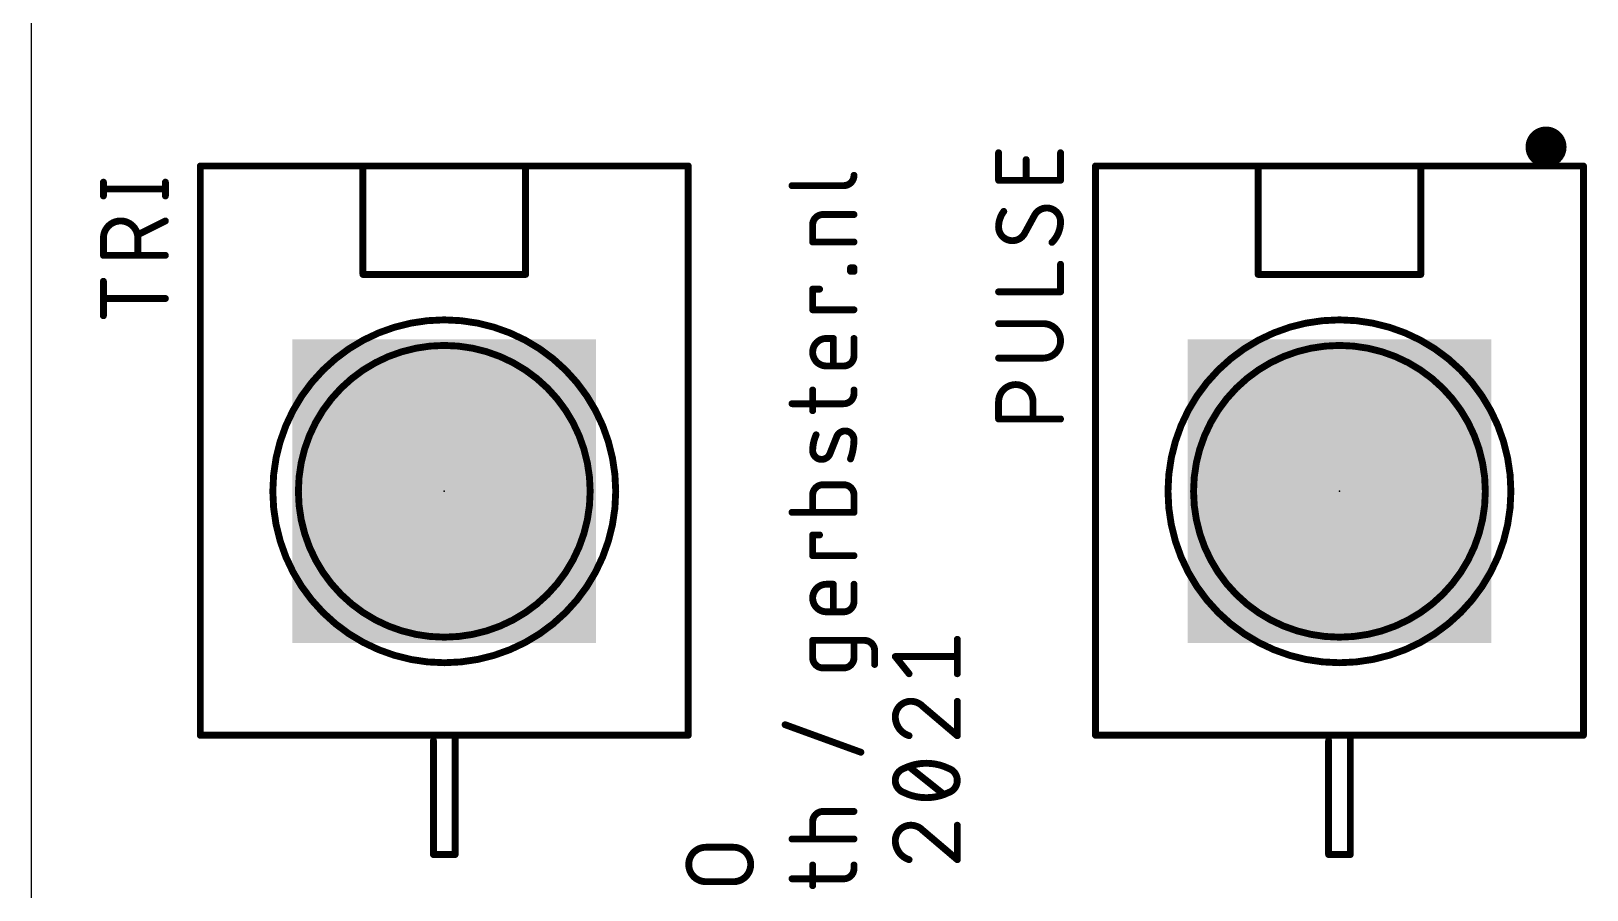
# Model space of a CAD drawing. Extents: x 0 to 48, y 0 to 102.
# Drawn here: x 0 to 28.69, y 19.32 to 35.16 of the extents above; entities that cross this region are included whole.
import ezdxf

# ---------------------------------------------------------------- set-up
doc = ezdxf.new("R2010")
doc.units = 0
for name, color, linetype in [('18', 110, 'CONTINUOUS'), ('20', 31, 'CONTINUOUS'), ('21', 253, 'CONTINUOUS'), ('23', 53, 'CONTINUOUS'), ('25', 253, 'CONTINUOUS'), ('41', 12, 'CONTINUOUS')]:
    doc.layers.add(name, color=color, linetype=linetype)

# ---------------------------------------------------------------- blocks, each defined once
blk = doc.blocks.new('RECT')
blk.add_solid([(-0.5, -0.5), (0.5, -0.5), (-0.5, 0.5), (0.5, 0.5)])
blk = doc.blocks.new('ROUNDV')
at = {"const_width": 0.5}
blk.add_lwpolyline([(0, -0.25, 1), (0, 0.25, 1), (0, -0.25)], format="xyb", dxfattribs=at)

msp = doc.modelspace()

# ---------------------------------------------------------------- linework, layer by layer
at = {"layer": '20'}
msp.add_line((0, 99.06), (0, 0), dxfattribs=at)
at = {"layer": '21'}
for points, const_width in [([(3.12, 32.7018, 1), (3.12, 32.6382)], 0.0635), ([(3.1518, 32.67, 1), (3.0882, 32.67)], 0.0635), ([(6.12, 32.7018, 1), (6.12, 32.6382)], 0.0635), ([(6.1517, 32.67, 1), (6.0883, 32.67)], 0.0635), ([(6.12, 32.6382, 1), (6.12, 32.7018)], 0.0635), ([(9.12, 32.7018, 1), (9.12, 32.6382)], 0.0635), ([(9.1518, 32.67, 1), (9.0883, 32.67)], 0.0635), ([(9.12, 32.6382, 1), (9.12, 32.7018)], 0.0635), ([(12.1518, 32.67, 1), (12.0883, 32.67)], 0.0635), ([(12.12, 32.6382, 1), (12.12, 32.7018)], 0.0635), ([(19.63, 32.7018, 1), (19.63, 32.6382)], 0.0635), ([(19.6618, 32.67, 1), (19.5983, 32.67)], 0.0635), ([(22.63, 32.7018, 1), (22.63, 32.6382)], 0.0635), ([(22.6618, 32.67, 1), (22.5983, 32.67)], 0.0635), ([(22.63, 32.6382, 1), (22.63, 32.7018)], 0.0635), ([(25.63, 32.7018, 1), (25.63, 32.6382)], 0.0635), ([(25.6618, 32.67, 1), (25.5983, 32.67)], 0.0635), ([(25.63, 32.6382, 1), (25.63, 32.7018)], 0.0635), ([(28.6618, 32.67, 1), (28.5983, 32.67)], 0.0635), ([(28.63, 32.6382, 1), (28.63, 32.7018)], 0.0635), ([(6.12, 30.7018, 1), (6.12, 30.6383)], 0.0635), ([(9.12, 30.6383, 1), (9.12, 30.7018)], 0.0635), ([(22.63, 30.7018, 1), (22.63, 30.6383)], 0.0635), ([(25.63, 30.6383, 1), (25.63, 30.7018)], 0.0635), ([(6.0883, 30.67, 1), (6.1517, 30.67)], 0.0635), ([(9.0883, 30.67, 1), (9.1518, 30.67)], 0.0635), ([(22.5983, 30.67, 1), (22.6618, 30.67)], 0.0635), ([(25.5983, 30.67, 1), (25.6618, 30.67)], 0.0635), ([(7.62, 23.5077, 1), (7.62, 29.8323, 1), (7.62, 23.5077)], 0.127), ([(24.13, 23.5077, 1), (24.13, 29.8323, 1), (24.13, 23.5077)], 0.127), ([(7.62, 23.9793, 1), (7.62, 29.3607, 1), (7.62, 23.9793)], 0.127), ([(24.13, 23.9793, 1), (24.13, 29.3607, 1), (24.13, 23.9793)], 0.127), ([(3.0882, 22.17, 1), (3.1518, 22.17)], 0.0635), ([(3.12, 22.2018, 1), (3.12, 22.1383)], 0.0635), ([(7.4517, 22.07, 1), (7.3883, 22.07)], 0.0635), ([(7.82, 22.2018, 1), (7.82, 22.1383)], 0.0635), ([(7.8518, 22.17, 1), (7.7883, 22.17)], 0.0635), ([(7.82, 22.1383, 1), (7.82, 22.2018)], 0.0635), ([(12.0883, 22.17, 1), (12.1518, 22.17)], 0.0635), ([(12.12, 22.1383, 1), (12.12, 22.2018)], 0.0635), ([(19.63, 22.2018, 1), (19.63, 22.1383)], 0.0635), ([(19.5983, 22.17, 1), (19.6618, 22.17)], 0.0635), ([(23.9617, 22.07, 1), (23.8983, 22.07)], 0.0635), ([(24.33, 22.2018, 1), (24.33, 22.1383)], 0.0635), ([(24.3618, 22.17, 1), (24.2983, 22.17)], 0.0635), ([(24.33, 22.1383, 1), (24.33, 22.2018)], 0.0635), ([(28.5983, 22.17, 1), (28.6618, 22.17)], 0.0635), ([(28.63, 22.1383, 1), (28.63, 22.2018)], 0.0635), ([(7.42, 20.0018, 1), (7.42, 19.9383)], 0.0635), ([(7.3883, 19.97, 1), (7.4517, 19.97)], 0.0635), ([(7.7883, 19.97, 1), (7.8518, 19.97)], 0.0635), ([(7.82, 19.9383, 1), (7.82, 20.0018)], 0.0635), ([(23.93, 20.0018, 1), (23.93, 19.9383)], 0.0635), ([(23.8983, 19.97, 1), (23.9617, 19.97)], 0.0635), ([(24.2983, 19.97, 1), (24.3618, 19.97)], 0.0635), ([(24.33, 19.9383, 1), (24.33, 20.0018)], 0.0635)]:
    msp.add_lwpolyline(points, format="xyb", dxfattribs=dict(at, const_width=const_width))
at = {"layer": '21', "const_width": 0.127}
for points in [[(3.12, 32.67), (6.12, 32.67)], [(3.12, 32.67), (3.12, 22.17)], [(6.12, 32.67), (9.12, 32.67)], [(6.12, 32.67), (6.12, 30.67)], [(9.12, 32.67), (12.12, 32.67)], [(9.12, 30.67), (9.12, 32.67)], [(12.12, 22.17), (12.12, 32.67)], [(19.63, 32.67), (22.63, 32.67)], [(19.63, 32.67), (19.63, 22.17)], [(22.63, 32.67), (25.63, 32.67)], [(22.63, 32.67), (22.63, 30.67)], [(25.63, 32.67), (28.63, 32.67)], [(25.63, 30.67), (25.63, 32.67)], [(28.63, 22.17), (28.63, 32.67)], [(6.12, 30.67), (9.12, 30.67)], [(22.63, 30.67), (25.63, 30.67)], [(3.12, 22.17), (7.82, 22.17)], [(7.42, 22.07), (7.42, 19.97)], [(7.82, 22.17), (12.12, 22.17)], [(7.82, 19.97), (7.82, 22.17)], [(19.63, 22.17), (24.33, 22.17)], [(23.93, 22.07), (23.93, 19.97)], [(24.33, 22.17), (28.63, 22.17)], [(24.33, 19.97), (24.33, 22.17)], [(7.42, 19.97), (7.82, 19.97)], [(23.93, 19.97), (24.33, 19.97)]]:
    msp.add_lwpolyline(points, dxfattribs=at)
at = {"layer": '23'}
for p in [(7.62, 26.67), (24.13, 26.67)]:
    msp.add_point(p, dxfattribs=at)
at = {"layer": '25', "const_width": 0.127}
for points in [[(17.8435, 32.4066), (17.8435, 32.9146)], [(18.3515, 32.4066), (18.3515, 32.7876)], [(18.9865, 32.9146), (18.9865, 32.4066)], [(1.3335, 32.1183), (1.3335, 32.3723)], [(2.4765, 32.1183), (2.4765, 32.3723)], [(18.9865, 32.4066), (17.8435, 32.4066)], [(1.3335, 32.2453), (2.4765, 32.2453)], [(14.0335, 32.3081), (14.986, 32.3081)], [(2.4765, 31.6567), (1.9685, 31.4027)], [(14.4145, 31.2674), (14.4145, 31.5849)], [(14.605, 31.7754), (15.1765, 31.7754)], [(18.5102, 31.769), (18.3198, 31.4198)], [(1.3335, 31.0217), (1.3335, 31.3392)], [(1.9685, 31.3392), (1.9685, 31.0217)], [(15.1765, 31.2674), (14.4145, 31.2674)], [(2.4765, 31.0217), (1.3335, 31.0217)], [(15.113, 30.7276), (15.113, 30.7911)], [(15.113, 30.7911), (15.1765, 30.7911)], [(15.1765, 30.7276), (15.113, 30.7276)], [(15.1765, 30.7911), (15.1765, 30.7276)], [(18.9865, 30.3492), (18.9865, 30.8572)], [(1.3335, 29.9085), (1.3335, 30.5435)], [(14.4145, 30.0176), (14.4145, 30.3986)], [(14.4145, 30.3986), (14.5415, 30.3986)], [(2.4765, 30.226), (1.3335, 30.226)], [(17.8435, 30.3492), (18.9865, 30.3492)], [(15.1765, 30.0176), (14.4145, 30.0176)], [(18.669, 29.7625), (17.8435, 29.7625)], [(14.6685, 29.4894), (14.7955, 29.4894)], [(14.7955, 29.4894), (14.7955, 28.9814)], [(15.1765, 29.4894), (15.1765, 29.1719)], [(14.986, 28.9814), (14.6685, 28.9814)], [(17.8435, 29.1275), (18.669, 29.1275)], [(14.4145, 28.1582), (14.4145, 28.5392)], [(15.1765, 28.4757), (15.1765, 28.5392)], [(14.0335, 28.2852), (14.986, 28.2852)], [(17.8435, 28.0035), (17.8435, 28.321)], [(18.4785, 28.321), (18.4785, 28.0035)], [(18.9865, 28.0035), (17.8435, 28.0035)], [(14.859, 27.6796), (14.732, 27.3621)], [(14.986, 26.7909), (14.605, 26.7909)], [(14.4145, 26.6004), (14.4145, 26.2829)], [(15.1765, 26.2829), (15.1765, 26.6004)], [(14.0335, 26.2829), (15.1765, 26.2829)], [(14.4145, 25.4837), (14.4145, 25.8647)], [(14.4145, 25.8647), (14.5415, 25.8647)], [(15.1765, 25.4837), (14.4145, 25.4837)], [(14.6685, 24.9555), (14.7955, 24.9555)], [(14.7955, 24.9555), (14.7955, 24.4475)], [(15.1765, 24.9555), (15.1765, 24.638)], [(14.986, 24.4475), (14.6685, 24.4475)], [(14.4145, 23.6027), (14.4145, 23.9202)], [(14.4145, 23.9202), (15.367, 23.9202)], [(15.1765, 23.9202), (15.1765, 23.6027)], [(17.0815, 23.3045), (17.0815, 23.9395)], [(15.5575, 23.7297), (15.5575, 23.4757)], [(16.1925, 23.3045), (15.9385, 23.622)], [(15.9385, 23.622), (17.0815, 23.622)], [(14.986, 23.4122), (14.605, 23.4122)], [(16.4465, 22.7013), (17.0815, 22.1615)], [(17.0815, 22.1615), (17.0815, 22.7965)], [(15.3035, 21.8567), (13.9065, 22.3647)], [(16.8275, 21.082), (16.1925, 21.59)], [(14.605, 20.7645), (15.1765, 20.7645)], [(14.4145, 20.2565), (14.4145, 20.574)], [(16.4465, 20.4153), (17.0815, 19.8755)], [(17.0815, 19.8755), (17.0815, 20.5105)], [(12.446, 20.1041), (12.954, 20.1041)], [(15.1765, 20.2565), (14.0335, 20.2565)], [(14.4145, 19.3952), (14.4145, 19.7762)], [(15.1765, 19.7127), (15.1765, 19.7762)], [(12.954, 19.4691), (12.446, 19.4691)], [(14.0335, 19.5222), (14.986, 19.5222)]]:
    msp.add_lwpolyline(points, dxfattribs=at)
at = {"layer": '25'}
for points, const_width in [([(17.8753, 32.9146, 1), (17.8118, 32.9146)], 0.0635), ([(18.3833, 32.7876, 1), (18.3198, 32.7876)], 0.0635), ([(19.0182, 32.9146, 1), (18.9548, 32.9146)], 0.0635), ([(1.3653, 32.3723, 1), (1.3018, 32.3723)], 0.0635), ([(2.5083, 32.3723, 1), (2.4447, 32.3723)], 0.0635), ([(14.986, 32.3081, 0.4142), (15.1765, 32.4986)], 0.127), ([(15.2083, 32.4986, 1), (15.1448, 32.4986)], 0.0635), ([(17.8435, 32.4383, 1), (17.8435, 32.3748)], 0.0635), ([(17.8118, 32.4066, 1), (17.8753, 32.4066)], 0.0635), ([(18.3198, 32.4066, 1), (18.3833, 32.4066)], 0.0635), ([(18.9548, 32.4066, 1), (19.0182, 32.4066)], 0.0635), ([(18.9865, 32.3748, 1), (18.9865, 32.4383)], 0.0635), ([(1.3335, 32.277, 1), (1.3335, 32.2135)], 0.0635), ([(1.3018, 32.1183, 1), (1.3653, 32.1183)], 0.0635), ([(2.4447, 32.1183, 1), (2.5083, 32.1183)], 0.0635), ([(2.4765, 32.2135, 1), (2.4765, 32.277)], 0.0635), ([(14.0335, 32.3399, 1), (14.0335, 32.2764)], 0.0635), ([(14.986, 32.3399, 1), (14.986, 32.2764)], 0.0635), ([(14.986, 32.2764, 1), (14.986, 32.3399)], 0.0635), ([(17.9388, 31.8325, 0.1623), (17.8435, 31.5468)], 0.127), ([(17.9641, 31.8135, 1), (17.9134, 31.8516)], 0.0635), ([(18.7325, 31.896, 0.2656), (18.5102, 31.769)], 0.127), ([(18.7325, 31.9278, 1), (18.7325, 31.8643)], 0.0635), ([(18.9865, 31.642, 0.4142), (18.7325, 31.896)], 0.127), ([(18.7325, 31.8643, 1), (18.7325, 31.9278)], 0.0635), ([(1.9685, 31.3392, 1), (1.3335, 31.3392)], 0.127), ([(2.4907, 31.6283, 1), (2.4623, 31.6851)], 0.0635), ([(14.4463, 31.5849, 1), (14.3827, 31.5849)], 0.0635), ([(14.3827, 31.5849, 1), (14.4463, 31.5849)], 0.0635), ([(14.605, 31.7754, 0.4142), (14.4145, 31.5849)], 0.127), ([(14.605, 31.8071, 1), (14.605, 31.7436)], 0.0635), ([(14.605, 31.7436, 1), (14.605, 31.8071)], 0.0635), ([(15.1765, 31.7436, 1), (15.1765, 31.8071)], 0.0635), ([(17.8435, 31.5468, 0.4142), (18.0975, 31.2928)], 0.127), ([(17.8753, 31.5468, 1), (17.8118, 31.5468)], 0.0635), ([(17.8118, 31.5468, 1), (17.8753, 31.5468)], 0.0635), ([(18.4829, 31.7852, 1), (18.5376, 31.7529)], 0.0635), ([(18.5381, 31.7538, 1), (18.4824, 31.7843)], 0.0635), ([(18.8278, 31.261, 0.2), (18.9865, 31.642)], 0.127), ([(19.0182, 31.642, 1), (18.9548, 31.642)], 0.0635), ([(18.9548, 31.642, 1), (19.0182, 31.642)], 0.0635), ([(1.3653, 31.3392, 1), (1.3018, 31.3392)], 0.0635), ([(1.3018, 31.3392, 1), (1.3653, 31.3392)], 0.0635), ([(1.9543, 31.4311, 1), (1.9827, 31.3743)], 0.0635), ([(2.0003, 31.3392, 1), (1.9368, 31.3392)], 0.0635), ([(1.9368, 31.3392, 1), (2.0003, 31.3392)], 0.0635), ([(14.3827, 31.2674, 1), (14.4463, 31.2674)], 0.0635), ([(14.4145, 31.2991, 1), (14.4145, 31.2356)], 0.0635), ([(15.1765, 31.2356, 1), (15.1765, 31.2991)], 0.0635), ([(18.0975, 31.2928, 0.2656), (18.3198, 31.4198)], 0.127), ([(18.0975, 31.3245, 1), (18.0975, 31.261)], 0.0635), ([(18.0975, 31.261, 1), (18.0975, 31.3245)], 0.0635), ([(18.2919, 31.435, 1), (18.3476, 31.4046)], 0.0635), ([(18.3471, 31.4037, 1), (18.2924, 31.4359)], 0.0635), ([(18.8054, 31.2836, 1), (18.8501, 31.2385)], 0.0635), ([(1.3335, 31.0534, 1), (1.3335, 30.9899)], 0.0635), ([(1.3018, 31.0217, 1), (1.3653, 31.0217)], 0.0635), ([(1.9368, 31.0217, 1), (2.0003, 31.0217)], 0.0635), ([(2.4765, 30.9899, 1), (2.4765, 31.0534)], 0.0635), ([(15.113, 30.8229, 1), (15.113, 30.7594)], 0.0635), ([(15.113, 30.7594, 1), (15.113, 30.6959)], 0.0635), ([(15.1448, 30.7911, 1), (15.0813, 30.7911)], 0.0635), ([(15.0813, 30.7276, 1), (15.1448, 30.7276)], 0.0635), ([(15.2083, 30.7911, 1), (15.1448, 30.7911)], 0.0635), ([(15.1448, 30.7276, 1), (15.2083, 30.7276)], 0.0635), ([(15.1765, 30.7594, 1), (15.1765, 30.8229)], 0.0635), ([(15.1765, 30.6959, 1), (15.1765, 30.7594)], 0.0635), ([(19.0182, 30.8572, 1), (18.9548, 30.8572)], 0.0635), ([(1.3653, 30.5435, 1), (1.3018, 30.5435)], 0.0635), ([(14.4463, 30.3986, 1), (14.3827, 30.3986)], 0.0635), ([(14.4145, 30.4303, 1), (14.4145, 30.3668)], 0.0635), ([(14.5415, 30.3668, 1), (14.5415, 30.4303)], 0.0635), ([(1.3335, 30.2578, 1), (1.3335, 30.1943)], 0.0635), ([(2.4765, 30.1943, 1), (2.4765, 30.2578)], 0.0635), ([(17.8435, 30.3809, 1), (17.8435, 30.3174)], 0.0635), ([(18.9548, 30.3492, 1), (19.0182, 30.3492)], 0.0635), ([(18.9865, 30.3174, 1), (18.9865, 30.3809)], 0.0635), ([(1.3018, 29.9085, 1), (1.3653, 29.9085)], 0.0635), ([(14.3827, 30.0176, 1), (14.4463, 30.0176)], 0.0635), ([(14.4145, 30.0493, 1), (14.4145, 29.9858)], 0.0635), ([(15.1765, 29.9858, 1), (15.1765, 30.0493)], 0.0635), ([(17.8435, 29.7942, 1), (17.8435, 29.7307)], 0.0635), ([(18.669, 29.1275, 1), (18.669, 29.7625)], 0.127), ([(18.669, 29.7942, 1), (18.669, 29.7307)], 0.0635), ([(18.669, 29.7307, 1), (18.669, 29.7942)], 0.0635), ([(14.6685, 29.4894, 1), (14.6685, 28.9814)], 0.127), ([(14.6685, 29.5211, 1), (14.6685, 29.4576)], 0.0635), ([(14.6685, 29.4576, 1), (14.6685, 29.5211)], 0.0635), ([(14.8273, 29.4894, 1), (14.7637, 29.4894)], 0.0635), ([(14.7955, 29.4576, 1), (14.7955, 29.5211)], 0.0635), ([(15.2083, 29.4894, 1), (15.1448, 29.4894)], 0.0635), ([(14.6685, 29.0131, 1), (14.6685, 28.9496)], 0.0635), ([(14.6685, 28.9496, 1), (14.6685, 29.0131)], 0.0635), ([(14.7637, 28.9814, 1), (14.8273, 28.9814)], 0.0635), ([(14.986, 28.9814, 0.4142), (15.1765, 29.1719)], 0.127), ([(14.986, 29.0131, 1), (14.986, 28.9496)], 0.0635), ([(14.986, 28.9496, 1), (14.986, 29.0131)], 0.0635), ([(15.2083, 29.1719, 1), (15.1448, 29.1719)], 0.0635), ([(15.1448, 29.1719, 1), (15.2083, 29.1719)], 0.0635), ([(17.8435, 29.1592, 1), (17.8435, 29.0957)], 0.0635), ([(18.669, 29.1592, 1), (18.669, 29.0957)], 0.0635), ([(18.669, 29.0957, 1), (18.669, 29.1592)], 0.0635), ([(18.4785, 28.321, 1), (17.8435, 28.321)], 0.127), ([(14.4463, 28.5392, 1), (14.3827, 28.5392)], 0.0635), ([(14.986, 28.2852, 0.4142), (15.1765, 28.4757)], 0.127), ([(15.2083, 28.5392, 1), (15.1448, 28.5392)], 0.0635), ([(15.2083, 28.4757, 1), (15.1448, 28.4757)], 0.0635), ([(15.1448, 28.4757, 1), (15.2083, 28.4757)], 0.0635), ([(14.0335, 28.3169, 1), (14.0335, 28.2534)], 0.0635), ([(14.3827, 28.1582, 1), (14.4463, 28.1582)], 0.0635), ([(14.986, 28.3169, 1), (14.986, 28.2534)], 0.0635), ([(14.986, 28.2534, 1), (14.986, 28.3169)], 0.0635), ([(17.8753, 28.321, 1), (17.8118, 28.321)], 0.0635), ([(17.8118, 28.321, 1), (17.8753, 28.321)], 0.0635), ([(18.5102, 28.321, 1), (18.4468, 28.321)], 0.0635), ([(18.4468, 28.321, 1), (18.5102, 28.321)], 0.0635), ([(15.1765, 27.6161, 0.8318), (14.859, 27.6796)], 0.127), ([(17.8435, 28.0353, 1), (17.8435, 27.9718)], 0.0635), ([(17.8118, 28.0035, 1), (17.8753, 28.0035)], 0.0635), ([(18.4468, 28.0035, 1), (18.5102, 28.0035)], 0.0635), ([(18.9865, 27.9718, 1), (18.9865, 28.0353)], 0.0635), ([(14.478, 27.7114, 0.1025), (14.4145, 27.4256)], 0.127), ([(14.507, 27.6984, 1), (14.449, 27.7244)], 0.0635), ([(14.8295, 27.6914, 1), (14.8885, 27.6678)], 0.0635), ([(14.8885, 27.6678, 1), (14.8295, 27.6914)], 0.0635), ([(15.113, 27.2669, 0.083), (15.1765, 27.6161)], 0.127), ([(15.1448, 27.6166, 1), (15.2082, 27.6157)], 0.0635), ([(15.2082, 27.6157, 1), (15.1448, 27.6166)], 0.0635), ([(14.4145, 27.4256, 0.8318), (14.732, 27.3621)], 0.127), ([(14.4462, 27.4252, 1), (14.3828, 27.4261)], 0.0635), ([(14.3828, 27.4261, 1), (14.4462, 27.4252)], 0.0635), ([(14.7025, 27.3739, 1), (14.7615, 27.3503)], 0.0635), ([(14.7615, 27.3503, 1), (14.7025, 27.3739)], 0.0635), ([(15.0831, 27.2776, 1), (15.1429, 27.2561)], 0.0635), ([(14.605, 26.7909, 0.4142), (14.4145, 26.6004)], 0.127), ([(14.605, 26.8227, 1), (14.605, 26.7592)], 0.0635), ([(14.605, 26.7592, 1), (14.605, 26.8227)], 0.0635), ([(14.986, 26.8227, 1), (14.986, 26.7592)], 0.0635), ([(15.1765, 26.6004, 0.4142), (14.986, 26.7909)], 0.127), ([(14.986, 26.7592, 1), (14.986, 26.8227)], 0.0635), ([(14.4463, 26.6004, 1), (14.3827, 26.6004)], 0.0635), ([(14.3827, 26.6004, 1), (14.4463, 26.6004)], 0.0635), ([(15.2083, 26.6004, 1), (15.1448, 26.6004)], 0.0635), ([(15.1448, 26.6004, 1), (15.2083, 26.6004)], 0.0635), ([(14.0335, 26.3147, 1), (14.0335, 26.2512)], 0.0635), ([(14.3827, 26.2829, 1), (14.4463, 26.2829)], 0.0635), ([(15.1448, 26.2829, 1), (15.2083, 26.2829)], 0.0635), ([(15.1765, 26.2512, 1), (15.1765, 26.3147)], 0.0635), ([(14.4463, 25.8647, 1), (14.3827, 25.8647)], 0.0635), ([(14.4145, 25.8964, 1), (14.4145, 25.8329)], 0.0635), ([(14.5415, 25.8329, 1), (14.5415, 25.8964)], 0.0635), ([(14.4145, 25.5154, 1), (14.4145, 25.4519)], 0.0635), ([(15.1765, 25.4519, 1), (15.1765, 25.5154)], 0.0635), ([(14.3827, 25.4837, 1), (14.4463, 25.4837)], 0.0635), ([(14.6685, 24.9555, 1), (14.6685, 24.4475)], 0.127), ([(14.6685, 24.9872, 1), (14.6685, 24.9237)], 0.0635), ([(14.6685, 24.9237, 1), (14.6685, 24.9872)], 0.0635), ([(14.8273, 24.9555, 1), (14.7637, 24.9555)], 0.0635), ([(14.7955, 24.9237, 1), (14.7955, 24.9872)], 0.0635), ([(15.2083, 24.9555, 1), (15.1448, 24.9555)], 0.0635), ([(14.986, 24.4475, 0.4142), (15.1765, 24.638)], 0.127), ([(15.2083, 24.638, 1), (15.1448, 24.638)], 0.0635), ([(14.6685, 24.4792, 1), (14.6685, 24.4157)], 0.0635), ([(14.6685, 24.4157, 1), (14.6685, 24.4792)], 0.0635), ([(14.7637, 24.4475, 1), (14.8273, 24.4475)], 0.0635), ([(14.986, 24.4792, 1), (14.986, 24.4157)], 0.0635), ([(14.986, 24.4157, 1), (14.986, 24.4792)], 0.0635), ([(15.1448, 24.638, 1), (15.2083, 24.638)], 0.0635), ([(14.4463, 23.9202, 1), (14.3827, 23.9202)], 0.0635), ([(14.4145, 23.9519, 1), (14.4145, 23.8884)], 0.0635), ([(15.2083, 23.9202, 1), (15.1448, 23.9202)], 0.0635), ([(15.5575, 23.7297, 0.4142), (15.367, 23.9202)], 0.127), ([(15.367, 23.9519, 1), (15.367, 23.8884)], 0.0635), ([(15.367, 23.8884, 1), (15.367, 23.9519)], 0.0635), ([(17.1133, 23.9395, 1), (17.0498, 23.9395)], 0.0635), ([(14.4463, 23.6027, 1), (14.3827, 23.6027)], 0.0635), ([(14.3827, 23.6027, 1), (14.4463, 23.6027)], 0.0635), ([(14.4145, 23.6027, 0.4142), (14.605, 23.4122)], 0.127), ([(14.986, 23.4122, 0.4142), (15.1765, 23.6027)], 0.127), ([(15.2083, 23.6027, 1), (15.1448, 23.6027)], 0.0635), ([(15.1448, 23.6027, 1), (15.2083, 23.6027)], 0.0635), ([(15.5893, 23.7297, 1), (15.5258, 23.7297)], 0.0635), ([(15.5258, 23.7297, 1), (15.5893, 23.7297)], 0.0635), ([(15.9633, 23.6418, 1), (15.9137, 23.6022)], 0.0635), ([(15.9385, 23.6537, 1), (15.9385, 23.5903)], 0.0635), ([(17.0815, 23.5903, 1), (17.0815, 23.6537)], 0.0635), ([(14.605, 23.4439, 1), (14.605, 23.3804)], 0.0635), ([(14.605, 23.3804, 1), (14.605, 23.4439)], 0.0635), ([(14.986, 23.4439, 1), (14.986, 23.3804)], 0.0635), ([(14.986, 23.3804, 1), (14.986, 23.4439)], 0.0635), ([(15.5258, 23.4757, 1), (15.5893, 23.4757)], 0.0635), ([(16.1677, 23.2847, 1), (16.2173, 23.3243)], 0.0635), ([(17.0498, 23.3045, 1), (17.1133, 23.3045)], 0.0635), ([(16.2243, 22.7965, 0.4142), (15.9385, 22.5108)], 0.127), ([(16.4465, 22.7013, 0.2053), (16.2243, 22.7965)], 0.127), ([(16.2242, 22.8282, 1), (16.2243, 22.7648)], 0.0635), ([(16.2243, 22.7648, 1), (16.2243, 22.8283)], 0.0635), ([(16.4671, 22.7254, 1), (16.4259, 22.6771)], 0.0635), ([(16.4235, 22.6794, 1), (16.4695, 22.7231)], 0.0635), ([(17.1133, 22.7965, 1), (17.0498, 22.7965)], 0.0635), ([(13.9174, 22.3945, 1), (13.8956, 22.3349)], 0.0635), ([(15.9385, 22.5108, 0.3252), (16.1925, 22.1615)], 0.127), ([(15.9703, 22.5107, 1), (15.9068, 22.5108)], 0.0635), ([(15.9068, 22.5108, 1), (15.9703, 22.5108)], 0.0635), ([(16.1827, 22.1313, 1), (16.2023, 22.1917)], 0.0635), ([(17.0498, 22.1615, 1), (17.1133, 22.1615)], 0.0635), ([(17.0609, 22.1373, 1), (17.1021, 22.1857)], 0.0635), ([(15.2926, 21.8269, 1), (15.3144, 21.8865)], 0.0635), ([(16.0973, 21.5583, 0.3205), (15.9385, 21.336)], 0.127), ([(16.0833, 21.5868, 1), (16.1112, 21.5297)], 0.0635), ([(16.51, 21.6535, 0.1139), (16.0973, 21.5583)], 0.127), ([(16.1075, 21.5282, 1), (16.087, 21.5883)], 0.0635), ([(16.2123, 21.6148, 1), (16.1727, 21.5652)], 0.0635), ([(16.9228, 21.5583, 0.1139), (16.51, 21.6535)], 0.127), ([(16.51, 21.6852, 1), (16.51, 21.6218)], 0.0635), ([(16.51, 21.6218, 1), (16.51, 21.6852)], 0.0635), ([(16.933, 21.5883, 1), (16.9125, 21.5282)], 0.0635), ([(17.0815, 21.336, 0.3205), (16.9228, 21.5583)], 0.127), ([(16.9088, 21.5297, 1), (16.9367, 21.5868)], 0.0635), ([(15.9385, 21.336, 0.3205), (16.0973, 21.1137)], 0.127), ([(15.9703, 21.336, 1), (15.9068, 21.336)], 0.0635), ([(15.9068, 21.336, 1), (15.9703, 21.336)], 0.0635), ([(16.9228, 21.1137, 0.3205), (17.0815, 21.336)], 0.127), ([(17.1133, 21.336, 1), (17.0498, 21.336)], 0.0635), ([(17.0498, 21.336, 1), (17.1133, 21.336)], 0.0635), ([(16.1112, 21.1423, 1), (16.0833, 21.0852)], 0.0635), ([(16.0973, 21.1137, 0.1139), (16.51, 21.0185)], 0.127), ([(16.087, 21.0837, 1), (16.1075, 21.1438)], 0.0635), ([(16.51, 21.0185, 0.1139), (16.9228, 21.1137)], 0.127), ([(16.51, 21.0502, 1), (16.51, 20.9868)], 0.0635), ([(16.51, 20.9868, 1), (16.51, 21.0502)], 0.0635), ([(16.8077, 21.0572, 1), (16.8473, 21.1068)], 0.0635), ([(16.9125, 21.1438, 1), (16.933, 21.0837)], 0.0635), ([(16.9367, 21.0852, 1), (16.9088, 21.1423)], 0.0635), ([(14.605, 20.7645, 0.4142), (14.4145, 20.574)], 0.127), ([(14.605, 20.7962, 1), (14.605, 20.7327)], 0.0635), ([(14.605, 20.7327, 1), (14.605, 20.7962)], 0.0635), ([(15.1765, 20.7327, 1), (15.1765, 20.7962)], 0.0635), ([(14.4463, 20.574, 1), (14.3827, 20.574)], 0.0635), ([(14.3827, 20.574, 1), (14.4463, 20.574)], 0.0635), ([(16.2243, 20.5105, 0.4142), (15.9385, 20.2248)], 0.127), ([(16.4465, 20.4153, 0.2053), (16.2243, 20.5105)], 0.127), ([(16.2242, 20.5422, 1), (16.2243, 20.4788)], 0.0635), ([(16.2243, 20.4788, 1), (16.2243, 20.5422)], 0.0635), ([(16.4671, 20.4394, 1), (16.4259, 20.3911)], 0.0635), ([(16.4235, 20.3934, 1), (16.4695, 20.4371)], 0.0635), ([(17.1133, 20.5105, 1), (17.0498, 20.5105)], 0.0635), ([(12.446, 20.1041, 1), (12.446, 19.4691)], 0.127), ([(12.446, 20.1358, 1), (12.446, 20.0723)], 0.0635), ([(12.446, 20.0723, 1), (12.446, 20.1358)], 0.0635), ([(12.954, 19.4691, 1), (12.954, 20.1041)], 0.127), ([(12.954, 20.1358, 1), (12.954, 20.0723)], 0.0635), ([(12.954, 20.0723, 1), (12.954, 20.1358)], 0.0635), ([(14.0335, 20.2882, 1), (14.0335, 20.2247)], 0.0635), ([(14.3827, 20.2565, 1), (14.4463, 20.2565)], 0.0635), ([(15.1765, 20.2247, 1), (15.1765, 20.2882)], 0.0635), ([(15.9385, 20.2248, 0.3252), (16.1925, 19.8755)], 0.127), ([(15.9703, 20.2247, 1), (15.9068, 20.2248)], 0.0635), ([(15.9068, 20.2248, 1), (15.9703, 20.2248)], 0.0635), ([(14.4463, 19.7762, 1), (14.3827, 19.7762)], 0.0635), ([(15.2083, 19.7762, 1), (15.1448, 19.7762)], 0.0635), ([(16.1827, 19.8453, 1), (16.2023, 19.9057)], 0.0635), ([(17.0498, 19.8755, 1), (17.1133, 19.8755)], 0.0635), ([(17.0609, 19.8513, 1), (17.1021, 19.8997)], 0.0635), ([(12.446, 19.5008, 1), (12.446, 19.4373)], 0.0635), ([(12.446, 19.4373, 1), (12.446, 19.5008)], 0.0635), ([(12.954, 19.5008, 1), (12.954, 19.4373)], 0.0635), ([(12.954, 19.4373, 1), (12.954, 19.5008)], 0.0635), ([(14.0335, 19.554, 1), (14.0335, 19.4905)], 0.0635), ([(14.986, 19.5222, 0.4142), (15.1765, 19.7127)], 0.127), ([(14.986, 19.554, 1), (14.986, 19.4905)], 0.0635), ([(14.986, 19.4905, 1), (14.986, 19.554)], 0.0635), ([(15.2083, 19.7127, 1), (15.1448, 19.7127)], 0.0635), ([(15.1448, 19.7127, 1), (15.2083, 19.7127)], 0.0635), ([(14.3827, 19.3952, 1), (14.4463, 19.3952)], 0.0635)]:
    msp.add_lwpolyline(points, format="xyb", dxfattribs=dict(at, const_width=const_width))

# ---------------------------------------------------------------- block references
at = {"layer": '18', "xscale": 0.7564, "yscale": 0.7564}
msp.add_blockref('ROUNDV', (27.94, 33.02), dxfattribs=at)
msp.add_blockref('ROUNDV', (27.94, 33.02), dxfattribs=at)
at = {"layer": '41', "xscale": 5.6, "yscale": 5.6}
for p in [(7.62, 26.67), (24.13, 26.67)]:
    msp.add_blockref('RECT', p, dxfattribs=at)

doc.saveas('drawing.dxf')
